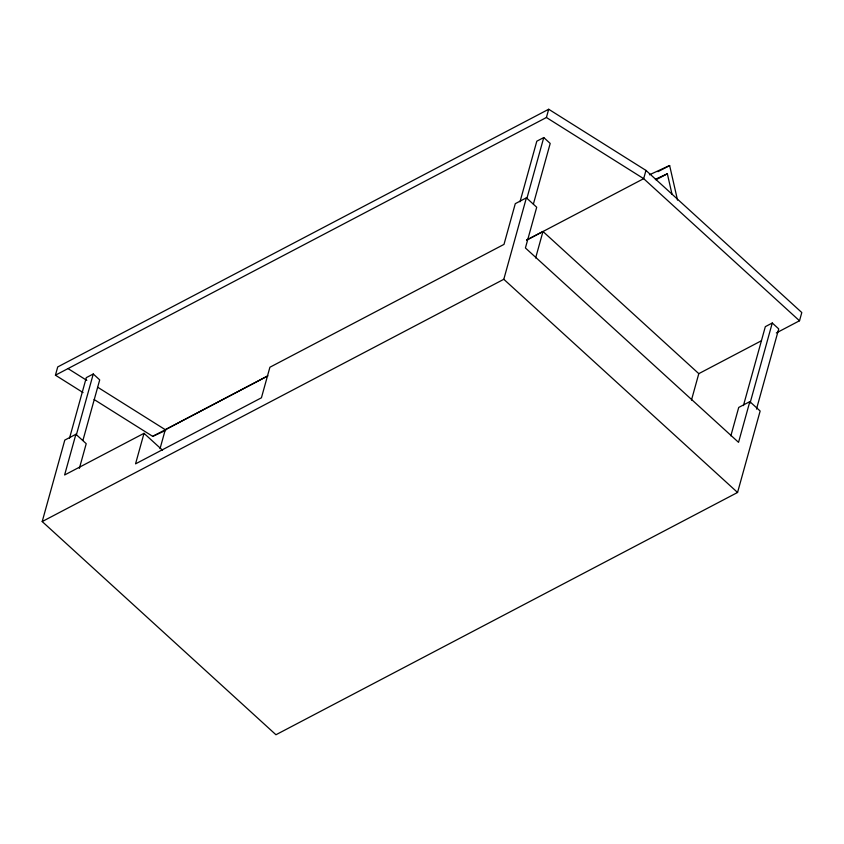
<?xml version="1.0" encoding="UTF-8"?>
<svg xmlns="http://www.w3.org/2000/svg" width="844" height="844" viewBox="0 0 844 844"><rect width="100%" height="100%" fill="white"/><g stroke="black" fill="none" stroke-linecap="round" stroke-linejoin="round"><path stroke-width="1.27" d="M55.43 375.19L57.719 366.94L548.695 109.256L645.966 170.414L801.8 312.544L799.511 320.794L643.677 178.664L546.406 117.506L55.43 375.19L83.06 392.565M730.851 435.831L738.722 407.441L749.831 401.617L760.149 411.017L737.561 492.474L275.956 734.744L42.2 521.56L64.788 440.104L75.897 434.27L86.215 443.68L79.368 468.357M69.503 438.247L86.31 377.637L93.262 373.998L99.708 379.874L82.902 440.484M75.897 434.27L64.608 474.993L144.018 433.32L162.523 450.2M76.445 434.597L93.262 373.998M144.018 433.32L135.546 463.862L261.429 397.798L269.901 367.245L503.995 244.391L515.283 203.668L526.392 197.834L536.71 207.244L525.411 247.967L738.542 442.34L749.831 401.617M160.043 448.628L165.297 429.702L267.875 375.865L152.701 436.348L94.117 399.518M519.999 201.811L536.805 141.201L543.758 137.561L550.204 143.438L533.397 204.048M546.406 117.506L548.695 109.256M42.2 521.56L503.805 279.29L526.392 197.834M526.951 198.161L543.758 137.561M535.634 257.969L542.977 231.488L698.8 373.649L691.468 400.098M645.966 170.414L643.677 178.664L526.645 240.086M743.427 405.605L765.329 326.66L772.271 323.009L778.727 328.896L756.488 409.097M750.031 403.21L772.271 323.009M526.656 240.055L542.977 231.488M657.961 171.67L669.64 165.54L677.521 200.102M655.915 179.804L667.351 173.79L672.014 194.247M698.8 373.649L761.256 340.839M776.332 332.926L799.521 320.752M649.426 174.792L669.64 165.54M655.377 179.276L667.351 173.79M152.701 436.348L165.783 430.366M68.016 368.585L86.805 380.401M97.862 387.343L165.297 429.702M503.805 279.29L737.561 492.474"/></g></svg>
